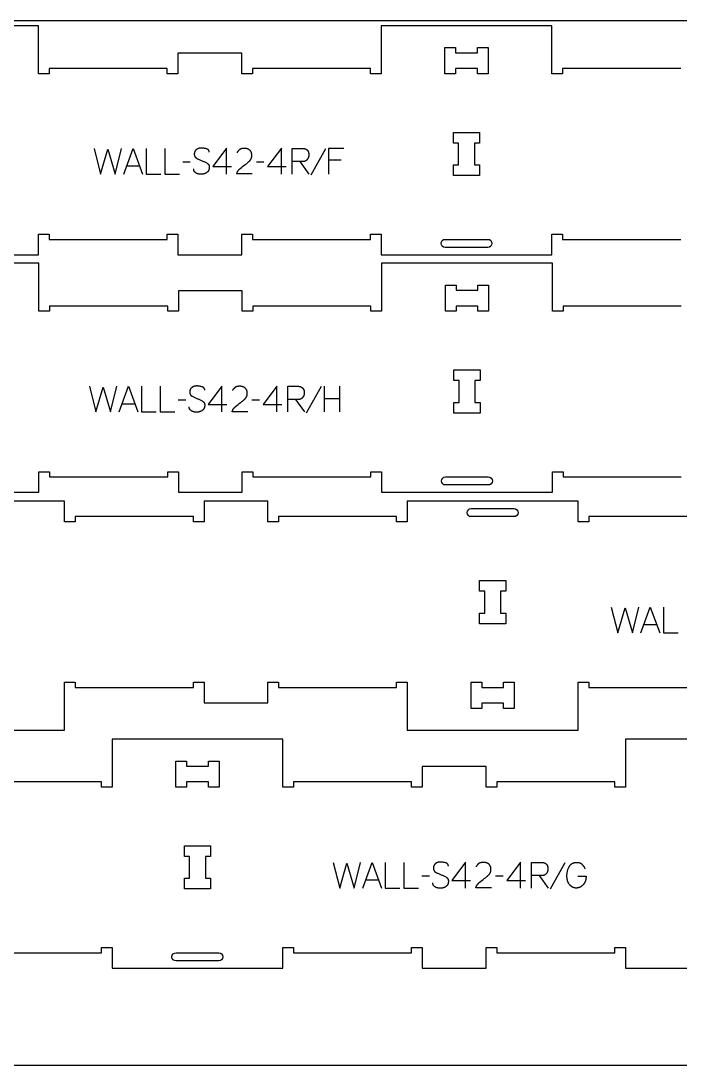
# Model space of a CAD drawing. Extents: x 0 to 4485, y 0 to 10771.
# Drawn here: x 770 to 1541, y 3029 to 4249 of the extents above; entities that cross this region are included whole.
import ezdxf

# ---------------------------------------------------------------- set-up
doc = ezdxf.new("R2010")
doc.units = 0
for name, color, linetype in [('0_SHEET_SPRUCEPLY_2440X122', 1, 'CONTINUOUS'), ('1_ANYTOOL_1MMDEEP_LABELS_S', 2, 'CONTINUOUS'), ('3_ANYTOOL_CUTTHROUGH_INSID', 4, 'CONTINUOUS'), ('4_ANYTOOL_CUTTHROUGH_OUTSI', 5, 'CONTINUOUS')]:
    doc.layers.add(name, color=color, linetype=linetype)

msp = doc.modelspace()

# ---------------------------------------------------------------- linework, layer by layer
at = {"layer": '0_SHEET_SPRUCEPLY_2440X122'}
msp.add_lwpolyline([(371.7, 4249.4), (371.7, 3029.4), (2811.7, 3029.4), (2811.7, 4249.4)], close=True, dxfattribs=at)
at = {"layer": '1_ANYTOOL_1MMDEEP_LABELS_S', "color": 2}
for points in [[(855.9, 4100.5), (863.6, 4070.5), (872, 4099.6), (880.5, 4070.5), (888, 4100.5)], [(890.6, 4070.5), (901.5, 4100.5), (912.5, 4070.5)], [(916.8, 4100.5), (916.8, 4070.5), (933.9, 4070.5)], [(938.6, 4100.5), (938.6, 4070.5), (955.7, 4070.5)], [(990.6, 4096), (990.6, 4096.1), (990.6, 4096.2), (990.6, 4096.3), (990.6, 4096.4), (990.6, 4096.5), (990.6, 4096.6), (990.5, 4096.7), (990.5, 4096.8), (990.5, 4096.9), (990.5, 4096.9), (990.5, 4097), (990.5, 4097.1), (990.4, 4097.2), (990.4, 4097.3), (990.4, 4097.3), (990.4, 4097.4), (990.3, 4097.5), (990.3, 4097.6), (990.3, 4097.7), (990.2, 4097.7), (990.2, 4097.8), (990.2, 4097.9), (990.1, 4097.9), (990.1, 4098), (990.1, 4098.1), (990, 4098.1), (990, 4098.2), (989.9, 4098.3), (989.9, 4098.3), (989.8, 4098.4), (989.8, 4098.5), (989.7, 4098.5), (989.7, 4098.6), (989.6, 4098.7), (989.6, 4098.7), (989.5, 4098.8), (989.4, 4098.8), (989.4, 4098.9), (989.3, 4098.9), (989.3, 4099), (989.2, 4099), (989.1, 4099.1), (989, 4099.1), (989, 4099.2), (988.9, 4099.2), (988.8, 4099.3), (988.8, 4099.3), (988.7, 4099.4), (988.6, 4099.4), (988.5, 4099.5), (988.4, 4099.5), (988.3, 4099.6), (988.1, 4099.7), (987.9, 4099.7), (987.7, 4099.8), (987.5, 4099.9), (987.3, 4099.9), (986.5, 4100.2), (985.7, 4100.4), (984.9, 4100.5), (984.2, 4100.6), (983.8, 4100.7), (983.4, 4100.8), (983, 4100.8), (982.7, 4100.8), (982.3, 4100.9), (981.9, 4100.9), (981.6, 4100.9), (981.2, 4100.9), (981, 4100.9), (980.8, 4100.9), (980.6, 4100.9), (980.4, 4100.9), (980.3, 4100.8), (980.1, 4100.8), (979.9, 4100.8), (979.7, 4100.8), (979.5, 4100.7), (979.3, 4100.7), (979.1, 4100.7), (979, 4100.6), (978.8, 4100.6), (978.6, 4100.5), (978.4, 4100.5), (978.2, 4100.4), (978.1, 4100.4), (977.9, 4100.3), (977.7, 4100.2), (977.6, 4100.2), (977.4, 4100.1), (977.2, 4100), (977, 4099.9), (976.9, 4099.9), (976.7, 4099.8), (976.6, 4099.7), (976.4, 4099.6), (976.2, 4099.5), (976.1, 4099.4), (975.9, 4099.3), (975.8, 4099.2), (975.6, 4099.1), (975.4, 4098.9), (975.3, 4098.8), (975.2, 4098.7), (975, 4098.6), (974.9, 4098.5), (974.8, 4098.3), (974.6, 4098.2), (974.5, 4098.1), (974.4, 4097.9), (974.3, 4097.8), (974.2, 4097.6), (974.1, 4097.5), (974, 4097.3), (973.9, 4097.2), (973.8, 4097), (973.7, 4096.8), (973.7, 4096.7), (973.6, 4096.5), (973.5, 4096.3), (973.5, 4096.2), (973.4, 4096), (973.4, 4095.8), (973.3, 4095.6), (973.3, 4095.4), (973.2, 4095.3), (973.2, 4095.1), (973.2, 4094.9), (973.2, 4094.7), (973.1, 4094.5), (973.1, 4094.3), (973.1, 4094.1), (973.1, 4093.9), (973.1, 4093.6), (973.1, 4093.4), (973.1, 4093.2), (973.2, 4093), (973.2, 4092.8), (973.2, 4092.6), (973.2, 4092.4), (973.3, 4092.2), (973.3, 4092.1), (973.4, 4091.9), (973.4, 4091.7), (973.5, 4091.5), (973.5, 4091.4), (973.6, 4091.3), (973.6, 4091.3), (973.7, 4091.2), (973.7, 4091.1), (973.7, 4091), (973.8, 4090.9), (973.8, 4090.9), (973.9, 4090.8), (973.9, 4090.7), (974, 4090.6), (974, 4090.5), (974.1, 4090.5), (974.1, 4090.4), (974.2, 4090.3), (974.2, 4090.3), (974.3, 4090.2), (974.3, 4090.1), (974.4, 4090), (974.5, 4090), (974.5, 4089.9), (974.6, 4089.8), (974.6, 4089.8), (974.7, 4089.7), (974.8, 4089.6), (975, 4089.5), (975.1, 4089.3), (975.3, 4089.2), (975.4, 4089.1), (975.6, 4089), (975.8, 4088.9), (975.9, 4088.8), (976.7, 4088.4), (977.4, 4088), (978.1, 4087.7), (978.9, 4087.3), (979.7, 4087), (980.5, 4086.6), (981.3, 4086.3), (982.1, 4086), (982.9, 4085.7), (983.7, 4085.3), (984.5, 4085), (985.3, 4084.6), (986, 4084.3), (986.8, 4083.9), (987.5, 4083.5), (988.2, 4083.1), (988.3, 4082.9), (988.5, 4082.8), (988.6, 4082.7), (988.7, 4082.7), (988.8, 4082.6), (988.9, 4082.5), (988.9, 4082.5), (989, 4082.4), (989.1, 4082.3), (989.1, 4082.3), (989.2, 4082.2), (989.3, 4082.1), (989.3, 4082.1), (989.4, 4082), (989.4, 4081.9), (989.5, 4081.9), (989.6, 4081.8), (989.6, 4081.7), (989.7, 4081.6), (989.7, 4081.6), (989.8, 4081.5), (989.8, 4081.4), (989.9, 4081.3), (989.9, 4081.2), (989.9, 4081.2), (990, 4081.1), (990, 4081), (990.1, 4080.9), (990.1, 4080.8), (990.1, 4080.8), (990.2, 4080.7), (990.2, 4080.6), (990.2, 4080.5), (990.3, 4080.4), (990.3, 4080.3), (990.3, 4080.2), (990.4, 4080.1), (990.4, 4079.9), (990.5, 4079.7), (990.5, 4079.5), (990.5, 4079.4), (990.5, 4079.1), (990.6, 4078.9), (990.6, 4078.7), (990.6, 4078.5), (990.6, 4078.3), (990.6, 4078.1), (990.6, 4077.8), (990.6, 4077.6), (990.5, 4077.4), (990.5, 4077.2), (990.5, 4076.9), (990.4, 4076.7), (990.4, 4076.5), (990.4, 4076.3), (990.3, 4076.1), (990.2, 4075.9), (990.2, 4075.7), (990.1, 4075.5), (990, 4075.3), (990, 4075.1), (989.9, 4074.9), (989.8, 4074.7), (989.7, 4074.5), (989.6, 4074.4), (989.5, 4074.2), (989.4, 4074), (989.3, 4073.9), (989.2, 4073.7), (989.1, 4073.5), (988.9, 4073.4), (988.8, 4073.2), (988.7, 4073.1), (988.5, 4072.9), (988.4, 4072.8), (988.2, 4072.7), (988.1, 4072.5), (987.9, 4072.4), (987.7, 4072.3), (987.6, 4072.2), (987.4, 4072.1), (987, 4071.8), (986.7, 4071.6), (986.3, 4071.4), (985.9, 4071.3), (985.5, 4071.1), (985.2, 4070.9), (985, 4070.9), (984.8, 4070.8), (984.6, 4070.7), (984.4, 4070.7), (984.2, 4070.6), (984, 4070.6), (983.8, 4070.5), (983.6, 4070.5), (983.4, 4070.4), (983.2, 4070.4), (983, 4070.4), (982.8, 4070.3), (982.6, 4070.3), (982.4, 4070.3), (982, 4070.2), (981.6, 4070.2), (981.2, 4070.2), (980.8, 4070.2), (980.4, 4070.2), (980, 4070.2), (979.6, 4070.3), (979.2, 4070.3), (978.8, 4070.4), (978.4, 4070.5), (978, 4070.6), (977.6, 4070.7), (977.3, 4070.8), (976.9, 4070.9), (976.5, 4071), (976.2, 4071.2), (975.8, 4071.4), (975.5, 4071.5), (975.1, 4071.7), (975, 4071.8), (974.8, 4071.9), (974.6, 4072.1), (974.5, 4072.2), (974.3, 4072.3), (974.2, 4072.4), (974.1, 4072.5), (973.9, 4072.6), (973.8, 4072.8), (973.7, 4072.9), (973.6, 4073), (973.5, 4073.1), (973.4, 4073.2), (973.4, 4073.3), (973.3, 4073.3), (973.3, 4073.4), (973.2, 4073.5), (973.2, 4073.6), (973.1, 4073.6), (973.1, 4073.7), (973, 4073.8), (973, 4073.8), (972.9, 4073.9), (972.9, 4074), (972.9, 4074.1), (972.8, 4074.2), (972.8, 4074.2), (972.8, 4074.3), (972.7, 4074.4), (972.7, 4074.5), (972.7, 4074.5), (972.7, 4074.6), (972.6, 4074.8), (972.6, 4075), (972.5, 4075.1), (972.5, 4075.3), (972.5, 4075.5), (972.4, 4075.7), (972.4, 4075.8), (972.4, 4076), (972.4, 4076.2), (972.4, 4076.4)], [(1010.6, 4070.5), (1010.7, 4100.6), (994.6, 4079.2)], [(1040.8, 4070.6), (1022.5, 4070.6), (1022.7, 4071.1), (1022.8, 4071.3), (1022.8, 4071.5), (1022.9, 4071.7), (1023, 4072), (1023.1, 4072.2), (1023.2, 4072.4), (1023.3, 4072.6), (1023.4, 4072.8), (1023.5, 4073), (1023.6, 4073.2), (1023.7, 4073.4), (1023.9, 4073.6), (1024, 4073.8), (1024.1, 4074), (1024.2, 4074.2), (1024.4, 4074.4), (1024.5, 4074.6), (1024.6, 4074.8), (1024.8, 4074.9), (1024.9, 4075.1), (1025.1, 4075.3), (1025.2, 4075.5), (1025.4, 4075.6), (1025.5, 4075.8), (1025.7, 4076), (1025.9, 4076.1), (1026, 4076.3), (1026.2, 4076.5), (1026.6, 4076.8), (1028.1, 4078), (1029.5, 4079.2), (1031.1, 4080.3), (1032.6, 4081.5), (1033.3, 4082), (1034.1, 4082.6), (1034.8, 4083.2), (1035.5, 4083.8), (1036.1, 4084.4), (1036.8, 4085), (1037.4, 4085.6), (1038, 4086.2), (1038.1, 4086.3), (1038.3, 4086.5), (1038.4, 4086.7), (1038.6, 4086.8), (1038.7, 4087), (1038.8, 4087.2), (1038.9, 4087.3), (1039, 4087.5), (1039.1, 4087.7), (1039.2, 4087.8), (1039.3, 4088), (1039.4, 4088.2), (1039.5, 4088.4), (1039.6, 4088.6), (1039.7, 4088.8), (1039.8, 4089), (1039.8, 4089.2), (1039.9, 4089.3), (1040, 4089.5), (1040, 4089.7), (1040.1, 4089.9), (1040.1, 4090.1), (1040.2, 4090.4), (1040.2, 4090.6), (1040.2, 4090.8), (1040.3, 4091), (1040.3, 4091.2), (1040.3, 4091.4), (1040.3, 4091.6), (1040.3, 4091.9), (1040.4, 4092.1), (1040.4, 4092.3), (1040.4, 4092.6), (1040.3, 4092.8), (1040.3, 4093.1), (1040.3, 4093.3), (1040.3, 4093.5), (1040.3, 4093.8), (1040.2, 4094), (1040.2, 4094.2), (1040.2, 4094.4), (1040.1, 4094.6), (1040.1, 4094.9), (1040, 4095.1), (1039.9, 4095.3), (1039.9, 4095.5), (1039.8, 4095.7), (1039.7, 4095.9), (1039.6, 4096), (1039.6, 4096.2), (1039.5, 4096.4), (1039.4, 4096.6), (1039.3, 4096.8), (1039.2, 4096.9), (1039.1, 4097.1), (1038.9, 4097.3), (1038.8, 4097.4), (1038.7, 4097.6), (1038.6, 4097.7), (1038.4, 4097.9), (1038.3, 4098), (1038.1, 4098.2), (1038, 4098.3), (1037.8, 4098.4), (1037.7, 4098.6), (1037.5, 4098.7), (1037.3, 4098.8), (1037.2, 4098.9), (1037, 4099), (1036.8, 4099.2), (1036.7, 4099.3), (1036.5, 4099.4), (1036.3, 4099.5), (1036.1, 4099.5), (1035.9, 4099.6), (1035.7, 4099.7), (1035.6, 4099.8), (1035.4, 4099.9), (1035.2, 4099.9), (1035, 4100), (1034.8, 4100.1), (1034.6, 4100.1), (1034.4, 4100.2), (1034.1, 4100.2), (1033.9, 4100.3), (1033.7, 4100.3), (1033.5, 4100.4), (1033.3, 4100.4), (1033.1, 4100.4), (1032.8, 4100.5), (1032.6, 4100.5), (1032.4, 4100.5), (1032.2, 4100.5), (1031.9, 4100.5), (1031.4, 4100.5), (1031.1, 4100.5), (1030.7, 4100.5), (1030.4, 4100.5), (1030, 4100.5), (1029.7, 4100.4), (1029.3, 4100.4), (1029, 4100.3), (1028.7, 4100.2), (1028.4, 4100.1), (1028.2, 4100.1), (1028.1, 4100), (1027.9, 4100), (1027.8, 4099.9), (1027.6, 4099.9), (1027.5, 4099.8), (1027.3, 4099.8), (1027.2, 4099.7), (1027, 4099.6), (1026.9, 4099.6), (1026.8, 4099.5), (1026.6, 4099.4), (1026.5, 4099.3), (1026.4, 4099.3), (1026.2, 4099.2), (1026.1, 4099.1), (1026, 4099), (1025.8, 4098.9), (1025.7, 4098.8), (1025.6, 4098.7), (1025.5, 4098.6), (1025.4, 4098.5), (1025.2, 4098.4), (1025.1, 4098.3), (1025, 4098.2), (1024.9, 4098.1), (1024.8, 4098), (1024.7, 4097.9), (1024.6, 4097.8), (1024.5, 4097.7), (1024.3, 4097.6), (1024.2, 4097.4), (1024, 4097.2), (1023.8, 4096.9), (1023.7, 4096.6), (1023.5, 4096.4), (1023.3, 4096.1), (1023.1, 4095.8), (1023, 4095.4)], [(1074.8, 4070.5), (1074.9, 4100.6), (1058.8, 4079.2)], [(1087.6, 4070.5), (1087.6, 4100.5), (1098.9, 4100.5), (1099.4, 4100.5), (1099.9, 4100.5), (1100.1, 4100.5), (1100.4, 4100.5), (1100.6, 4100.4), (1100.8, 4100.4), (1101, 4100.4), (1101.2, 4100.3), (1101.4, 4100.3), (1101.7, 4100.3), (1101.9, 4100.2), (1102, 4100.2), (1102.2, 4100.1), (1102.4, 4100.1), (1102.6, 4100), (1102.8, 4099.9), (1103, 4099.8), (1103.1, 4099.8), (1103.3, 4099.7), (1103.5, 4099.6), (1103.6, 4099.5), (1103.8, 4099.4), (1104, 4099.3), (1104.1, 4099.2), (1104.2, 4099.1), (1104.4, 4099), (1104.5, 4098.9), (1104.7, 4098.8), (1104.8, 4098.7), (1104.9, 4098.6), (1105, 4098.5), (1105.2, 4098.3), (1105.3, 4098.2), (1105.4, 4098.1), (1105.5, 4097.9), (1105.6, 4097.8), (1105.7, 4097.6), (1105.8, 4097.5), (1105.9, 4097.3), (1106, 4097.2), (1106.1, 4097), (1106.1, 4096.8), (1106.2, 4096.7), (1106.3, 4096.5), (1106.4, 4096.3), (1106.4, 4096.1), (1106.5, 4095.9), (1106.5, 4095.8), (1106.6, 4095.6), (1106.6, 4095.4), (1106.7, 4095.2), (1106.7, 4095), (1106.8, 4094.7), (1106.8, 4094.5), (1106.8, 4094.3), (1106.8, 4094.1), (1106.9, 4093.9), (1106.9, 4093.6), (1106.9, 4093.2), (1106.9, 4092.7), (1106.9, 4092.5), (1106.9, 4092.3), (1106.9, 4092.2), (1106.9, 4092), (1106.9, 4091.8), (1106.9, 4091.7), (1106.8, 4091.5), (1106.8, 4091.3), (1106.8, 4091.1), (1106.7, 4091), (1106.7, 4090.8), (1106.7, 4090.6), (1106.6, 4090.5), (1106.6, 4090.3), (1106.5, 4090.1), (1106.5, 4090), (1106.4, 4089.8), (1106.4, 4089.7), (1106.3, 4089.5), (1106.2, 4089.3), (1106.1, 4089.2), (1106.1, 4089), (1106, 4088.9), (1105.9, 4088.7), (1105.8, 4088.6), (1105.7, 4088.4), (1105.6, 4088.3), (1105.6, 4088.1), (1105.5, 4088), (1105.4, 4087.8), (1105.2, 4087.7), (1105.1, 4087.5), (1105, 4087.4), (1104.9, 4087.2), (1104.8, 4087.1), (1104.7, 4087), (1104.5, 4086.8), (1104.4, 4086.7), (1104.3, 4086.6), (1104.2, 4086.5), (1104, 4086.4), (1103.9, 4086.3), (1103.8, 4086.2), (1103.6, 4086.1), (1103.5, 4086), (1103.3, 4085.9), (1103.2, 4085.8), (1103.1, 4085.7), (1102.9, 4085.6), (1102.7, 4085.6), (1102.6, 4085.5), (1102.4, 4085.5), (1102.3, 4085.4), (1102.1, 4085.3), (1101.9, 4085.3), (1101.8, 4085.3), (1101.6, 4085.2), (1101.4, 4085.2), (1101.3, 4085.2), (1101.1, 4085.1), (1100.9, 4085.1), (1100.7, 4085.1), (1100.5, 4085.1), (1098.6, 4085), (1096.6, 4085), (1087.6, 4085)], [(1126.5, 4100.1), (1109.4, 4069.3)], [(1147.8, 4100.5), (1130.1, 4100.5), (1130.1, 4070.5)], [(894, 4080.1), (909, 4080.1)], [(968.4, 4084.4), (959.6, 4084.3)], [(994.6, 4079.2), (1016.4, 4079.2)], [(1054.5, 4084.4), (1045.8, 4084.3)], [(1058.8, 4079.2), (1080.6, 4079.2)], [(1096.6, 4085), (1107, 4070.5)], [(1144.6, 4086.6), (1130.1, 4086.6)], [(850.5, 3822.5), (858.2, 3792.5), (866.7, 3821.6), (875.2, 3792.5), (882.7, 3822.5)], [(885.2, 3792.5), (896.1, 3822.5), (907.2, 3792.5)], [(911.5, 3822.5), (911.5, 3792.5), (928.6, 3792.5)], [(933.3, 3822.5), (933.3, 3792.5), (950.4, 3792.5)], [(985.3, 3818), (985.3, 3818.1), (985.3, 3818.2), (985.2, 3818.3), (985.2, 3818.4), (985.2, 3818.5), (985.2, 3818.6), (985.2, 3818.7), (985.2, 3818.8), (985.2, 3818.9), (985.2, 3818.9), (985.1, 3819), (985.1, 3819.1), (985.1, 3819.2), (985.1, 3819.3), (985.1, 3819.3), (985, 3819.4), (985, 3819.5), (985, 3819.6), (984.9, 3819.7), (984.9, 3819.7), (984.9, 3819.8), (984.8, 3819.9), (984.8, 3819.9), (984.8, 3820), (984.7, 3820.1), (984.7, 3820.1), (984.6, 3820.2), (984.6, 3820.3), (984.5, 3820.3), (984.5, 3820.4), (984.4, 3820.5), (984.4, 3820.5), (984.3, 3820.6), (984.3, 3820.7), (984.2, 3820.7), (984.2, 3820.8), (984.1, 3820.8), (984, 3820.9), (984, 3820.9), (983.9, 3821), (983.8, 3821), (983.8, 3821.1), (983.7, 3821.1), (983.6, 3821.2), (983.6, 3821.2), (983.5, 3821.3), (983.4, 3821.3), (983.3, 3821.4), (983.3, 3821.4), (983.2, 3821.5), (983.1, 3821.5), (982.9, 3821.6), (982.7, 3821.7), (982.6, 3821.7), (982.4, 3821.8), (982.2, 3821.9), (982, 3821.9), (981.2, 3822.2), (980.4, 3822.4), (979.6, 3822.5), (978.8, 3822.6), (978.4, 3822.7), (978.1, 3822.8), (977.7, 3822.8), (977.3, 3822.8), (976.9, 3822.9), (976.6, 3822.9), (976.2, 3822.9), (975.9, 3822.9), (975.7, 3822.9), (975.5, 3822.9), (975.3, 3822.9), (975.1, 3822.9), (974.9, 3822.8), (974.7, 3822.8), (974.5, 3822.8), (974.3, 3822.8), (974.2, 3822.7), (974, 3822.7), (973.8, 3822.7), (973.6, 3822.6), (973.4, 3822.6), (973.3, 3822.5), (973.1, 3822.5), (972.9, 3822.4), (972.7, 3822.4), (972.6, 3822.3), (972.4, 3822.2), (972.2, 3822.2), (972, 3822.1), (971.9, 3822), (971.7, 3821.9), (971.5, 3821.9), (971.4, 3821.8), (971.2, 3821.7), (971.1, 3821.6), (970.9, 3821.5), (970.7, 3821.4), (970.6, 3821.3), (970.4, 3821.2), (970.3, 3821.1), (970.1, 3820.9), (970, 3820.8), (969.8, 3820.7), (969.7, 3820.6), (969.5, 3820.5), (969.4, 3820.3), (969.3, 3820.2), (969.2, 3820.1), (969.1, 3819.9), (968.9, 3819.8), (968.8, 3819.6), (968.7, 3819.5), (968.6, 3819.3), (968.6, 3819.2), (968.5, 3819), (968.4, 3818.8), (968.3, 3818.7), (968.2, 3818.5), (968.2, 3818.3), (968.1, 3818.2), (968.1, 3818), (968, 3817.8), (968, 3817.6), (967.9, 3817.4), (967.9, 3817.3), (967.9, 3817.1), (967.8, 3816.9), (967.8, 3816.7), (967.8, 3816.5), (967.8, 3816.3), (967.8, 3816.1), (967.8, 3815.9), (967.8, 3815.6), (967.8, 3815.4), (967.8, 3815.2), (967.8, 3815), (967.8, 3814.8), (967.9, 3814.6), (967.9, 3814.4), (967.9, 3814.2), (968, 3814.1), (968, 3813.9), (968.1, 3813.7), (968.2, 3813.5), (968.2, 3813.4), (968.2, 3813.3), (968.3, 3813.3), (968.3, 3813.2), (968.4, 3813.1), (968.4, 3813), (968.4, 3812.9), (968.5, 3812.9), (968.5, 3812.8), (968.6, 3812.7), (968.6, 3812.6), (968.7, 3812.5), (968.7, 3812.5), (968.8, 3812.4), (968.8, 3812.3), (968.9, 3812.3), (968.9, 3812.2), (969, 3812.1), (969, 3812), (969.1, 3812), (969.2, 3811.9), (969.2, 3811.8), (969.3, 3811.8), (969.4, 3811.7), (969.5, 3811.6), (969.6, 3811.5), (969.8, 3811.3), (969.9, 3811.2), (970.1, 3811.1), (970.3, 3811), (970.4, 3810.9), (970.6, 3810.8), (971.3, 3810.4), (972, 3810), (972.8, 3809.7), (973.6, 3809.3), (974.3, 3809), (975.1, 3808.6), (975.9, 3808.3), (976.8, 3808), (977.6, 3807.7), (978.4, 3807.3), (979.2, 3807), (980, 3806.6), (980.7, 3806.3), (981.4, 3805.9), (982.1, 3805.5), (982.8, 3805.1), (983, 3804.9), (983.1, 3804.8), (983.3, 3804.7), (983.4, 3804.7), (983.4, 3804.6), (983.5, 3804.5), (983.6, 3804.5), (983.7, 3804.4), (983.7, 3804.3), (983.8, 3804.3), (983.9, 3804.2), (983.9, 3804.1), (984, 3804.1), (984, 3804), (984.1, 3803.9), (984.2, 3803.9), (984.2, 3803.8), (984.3, 3803.7), (984.3, 3803.6), (984.4, 3803.6), (984.4, 3803.5), (984.5, 3803.4), (984.5, 3803.3), (984.6, 3803.2), (984.6, 3803.2), (984.6, 3803.1), (984.7, 3803), (984.7, 3802.9), (984.8, 3802.8), (984.8, 3802.8), (984.8, 3802.7), (984.9, 3802.6), (984.9, 3802.5), (984.9, 3802.4), (985, 3802.3), (985, 3802.2), (985, 3802.1), (985.1, 3801.9), (985.1, 3801.7), (985.1, 3801.5), (985.2, 3801.4), (985.2, 3801.1), (985.2, 3800.9), (985.2, 3800.7), (985.2, 3800.5), (985.2, 3800.3), (985.2, 3800.1), (985.2, 3799.8), (985.2, 3799.6), (985.2, 3799.4), (985.2, 3799.2), (985.1, 3798.9), (985.1, 3798.7), (985.1, 3798.5), (985, 3798.3), (985, 3798.1), (984.9, 3797.9), (984.8, 3797.7), (984.8, 3797.5), (984.7, 3797.3), (984.6, 3797.1), (984.5, 3796.9), (984.5, 3796.7), (984.4, 3796.5), (984.3, 3796.4), (984.2, 3796.2), (984.1, 3796), (984, 3795.9), (983.8, 3795.7), (983.7, 3795.5), (983.6, 3795.4), (983.5, 3795.2), (983.3, 3795.1), (983.2, 3794.9), (983, 3794.8), (982.9, 3794.7), (982.7, 3794.5), (982.6, 3794.4), (982.4, 3794.3), (982.2, 3794.2), (982, 3794.1), (981.7, 3793.8), (981.3, 3793.6), (981, 3793.4), (980.6, 3793.3), (980.2, 3793.1), (979.8, 3792.9), (979.6, 3792.9), (979.4, 3792.8), (979.3, 3792.7), (979.1, 3792.7), (978.9, 3792.6), (978.7, 3792.6), (978.5, 3792.5), (978.3, 3792.5), (978.1, 3792.4), (977.9, 3792.4), (977.7, 3792.4), (977.5, 3792.3), (977.3, 3792.3), (977.1, 3792.3), (976.7, 3792.2), (976.3, 3792.2), (975.9, 3792.2), (975.4, 3792.2), (975, 3792.2), (974.6, 3792.2), (974.2, 3792.3), (973.8, 3792.3), (973.4, 3792.4), (973.1, 3792.5), (972.7, 3792.6), (972.3, 3792.7), (971.9, 3792.8), (971.6, 3792.9), (971.2, 3793), (970.8, 3793.2), (970.5, 3793.4), (970.1, 3793.5), (969.8, 3793.7), (969.6, 3793.8), (969.5, 3793.9), (969.3, 3794.1), (969.1, 3794.2), (969, 3794.3), (968.9, 3794.4), (968.7, 3794.5), (968.6, 3794.6), (968.5, 3794.8), (968.3, 3794.9), (968.2, 3795), (968.1, 3795.1), (968.1, 3795.2), (968, 3795.3), (968, 3795.3), (967.9, 3795.4), (967.9, 3795.5), (967.8, 3795.6), (967.8, 3795.6), (967.7, 3795.7), (967.7, 3795.8), (967.6, 3795.8), (967.6, 3795.9), (967.6, 3796), (967.5, 3796.1), (967.5, 3796.2), (967.5, 3796.2), (967.4, 3796.3), (967.4, 3796.4), (967.4, 3796.5), (967.3, 3796.5), (967.3, 3796.6), (967.3, 3796.8), (967.2, 3797), (967.2, 3797.1), (967.1, 3797.3), (967.1, 3797.5), (967.1, 3797.7), (967.1, 3797.8), (967.1, 3798), (967, 3798.2), (967, 3798.4)], [(1005.3, 3792.5), (1005.3, 3822.6), (989.3, 3801.2)], [(1035.5, 3792.6), (1017.2, 3792.6), (1017.3, 3793.1), (1017.4, 3793.3), (1017.5, 3793.5), (1017.6, 3793.7), (1017.7, 3794), (1017.8, 3794.2), (1017.9, 3794.4), (1018, 3794.6), (1018.1, 3794.8), (1018.2, 3795), (1018.3, 3795.2), (1018.4, 3795.4), (1018.5, 3795.6), (1018.6, 3795.8), (1018.8, 3796), (1018.9, 3796.2), (1019, 3796.4), (1019.2, 3796.6), (1019.3, 3796.8), (1019.4, 3796.9), (1019.6, 3797.1), (1019.7, 3797.3), (1019.9, 3797.5), (1020, 3797.6), (1020.2, 3797.8), (1020.4, 3798), (1020.5, 3798.1), (1020.7, 3798.3), (1020.9, 3798.5), (1021.2, 3798.8), (1022.7, 3800), (1024.2, 3801.2), (1025.7, 3802.3), (1027.2, 3803.5), (1028, 3804), (1028.7, 3804.6), (1029.4, 3805.2), (1030.1, 3805.8), (1030.8, 3806.4), (1031.4, 3807), (1032.1, 3807.6), (1032.7, 3808.2), (1032.8, 3808.3), (1032.9, 3808.5), (1033.1, 3808.7), (1033.2, 3808.8), (1033.3, 3809), (1033.5, 3809.2), (1033.6, 3809.3), (1033.7, 3809.5), (1033.8, 3809.7), (1033.9, 3809.8), (1034, 3810), (1034.1, 3810.2), (1034.2, 3810.4), (1034.3, 3810.6), (1034.3, 3810.8), (1034.4, 3811), (1034.5, 3811.2), (1034.6, 3811.3), (1034.6, 3811.5), (1034.7, 3811.7), (1034.7, 3811.9), (1034.8, 3812.1), (1034.8, 3812.4), (1034.9, 3812.6), (1034.9, 3812.8), (1034.9, 3813), (1035, 3813.2), (1035, 3813.4), (1035, 3813.6), (1035, 3813.9), (1035, 3814.1), (1035, 3814.3), (1035, 3814.6), (1035, 3814.8), (1035, 3815.1), (1035, 3815.3), (1035, 3815.5), (1034.9, 3815.8), (1034.9, 3816), (1034.9, 3816.2), (1034.8, 3816.4), (1034.8, 3816.6), (1034.7, 3816.9), (1034.7, 3817.1), (1034.6, 3817.3), (1034.5, 3817.5), (1034.5, 3817.7), (1034.4, 3817.9), (1034.3, 3818), (1034.2, 3818.2), (1034.1, 3818.4), (1034, 3818.6), (1033.9, 3818.8), (1033.8, 3818.9), (1033.7, 3819.1), (1033.6, 3819.3), (1033.5, 3819.4), (1033.3, 3819.6), (1033.2, 3819.7), (1033.1, 3819.9), (1032.9, 3820), (1032.8, 3820.2), (1032.6, 3820.3), (1032.5, 3820.4), (1032.3, 3820.6), (1032.2, 3820.7), (1032, 3820.8), (1031.8, 3820.9), (1031.7, 3821), (1031.5, 3821.2), (1031.3, 3821.3), (1031.1, 3821.4), (1031, 3821.5), (1030.8, 3821.5), (1030.6, 3821.6), (1030.4, 3821.7), (1030.2, 3821.8), (1030, 3821.9), (1029.8, 3821.9), (1029.6, 3822), (1029.4, 3822.1), (1029.2, 3822.1), (1029, 3822.2), (1028.8, 3822.2), (1028.6, 3822.3), (1028.4, 3822.3), (1028.2, 3822.4), (1027.9, 3822.4), (1027.7, 3822.4), (1027.5, 3822.5), (1027.3, 3822.5), (1027, 3822.5), (1026.8, 3822.5), (1026.6, 3822.5), (1026.1, 3822.5), (1025.7, 3822.5), (1025.4, 3822.5), (1025, 3822.5), (1024.7, 3822.5), (1024.3, 3822.4), (1024, 3822.4), (1023.7, 3822.3), (1023.4, 3822.2), (1023, 3822.1), (1022.9, 3822.1), (1022.7, 3822), (1022.6, 3822), (1022.4, 3821.9), (1022.3, 3821.9), (1022.1, 3821.8), (1022, 3821.8), (1021.8, 3821.7), (1021.7, 3821.6), (1021.6, 3821.6), (1021.4, 3821.5), (1021.3, 3821.4), (1021.2, 3821.3), (1021, 3821.3), (1020.9, 3821.2), (1020.8, 3821.1), (1020.6, 3821), (1020.5, 3820.9), (1020.4, 3820.8), (1020.3, 3820.7), (1020.1, 3820.6), (1020, 3820.5), (1019.9, 3820.4), (1019.8, 3820.3), (1019.7, 3820.2), (1019.5, 3820.1), (1019.4, 3820), (1019.3, 3819.9), (1019.2, 3819.8), (1019.1, 3819.7), (1019, 3819.6), (1018.9, 3819.4), (1018.7, 3819.2), (1018.5, 3818.9), (1018.3, 3818.6), (1018.1, 3818.4), (1017.9, 3818.1), (1017.8, 3817.8), (1017.6, 3817.4)], [(1069.5, 3792.5), (1069.5, 3822.6), (1053.5, 3801.2)], [(1082.2, 3792.5), (1082.2, 3822.5), (1093.6, 3822.5), (1094.1, 3822.5), (1094.6, 3822.5), (1094.8, 3822.5), (1095, 3822.5), (1095.2, 3822.4), (1095.5, 3822.4), (1095.7, 3822.4), (1095.9, 3822.3), (1096.1, 3822.3), (1096.3, 3822.3), (1096.5, 3822.2), (1096.7, 3822.2), (1096.9, 3822.1), (1097.1, 3822.1), (1097.3, 3822), (1097.5, 3821.9), (1097.6, 3821.8), (1097.8, 3821.8), (1098, 3821.7), (1098.1, 3821.6), (1098.3, 3821.5), (1098.5, 3821.4), (1098.6, 3821.3), (1098.8, 3821.2), (1098.9, 3821.1), (1099.1, 3821), (1099.2, 3820.9), (1099.3, 3820.8), (1099.5, 3820.7), (1099.6, 3820.6), (1099.7, 3820.5), (1099.8, 3820.3), (1099.9, 3820.2), (1100, 3820.1), (1100.2, 3819.9), (1100.3, 3819.8), (1100.4, 3819.6), (1100.5, 3819.5), (1100.5, 3819.3), (1100.6, 3819.2), (1100.7, 3819), (1100.8, 3818.8), (1100.9, 3818.7), (1100.9, 3818.5), (1101, 3818.3), (1101.1, 3818.1), (1101.1, 3817.9), (1101.2, 3817.8), (1101.2, 3817.6), (1101.3, 3817.4), (1101.3, 3817.2), (1101.4, 3817), (1101.4, 3816.7), (1101.4, 3816.5), (1101.5, 3816.3), (1101.5, 3816.1), (1101.5, 3815.9), (1101.5, 3815.6), (1101.6, 3815.2), (1101.6, 3814.7), (1101.6, 3814.5), (1101.6, 3814.3), (1101.6, 3814.2), (1101.5, 3814), (1101.5, 3813.8), (1101.5, 3813.7), (1101.5, 3813.5), (1101.5, 3813.3), (1101.4, 3813.1), (1101.4, 3813), (1101.4, 3812.8), (1101.3, 3812.6), (1101.3, 3812.5), (1101.2, 3812.3), (1101.2, 3812.1), (1101.1, 3812), (1101.1, 3811.8), (1101, 3811.7), (1100.9, 3811.5), (1100.9, 3811.3), (1100.8, 3811.2), (1100.7, 3811), (1100.7, 3810.9), (1100.6, 3810.7), (1100.5, 3810.6), (1100.4, 3810.4), (1100.3, 3810.3), (1100.2, 3810.1), (1100.1, 3810), (1100, 3809.8), (1099.9, 3809.7), (1099.8, 3809.5), (1099.7, 3809.4), (1099.6, 3809.2), (1099.4, 3809.1), (1099.3, 3809), (1099.2, 3808.8), (1099.1, 3808.7), (1099, 3808.6), (1098.8, 3808.5), (1098.7, 3808.4), (1098.6, 3808.3), (1098.4, 3808.2), (1098.3, 3808.1), (1098.1, 3808), (1098, 3807.9), (1097.9, 3807.8), (1097.7, 3807.7), (1097.6, 3807.6), (1097.4, 3807.6), (1097.3, 3807.5), (1097.1, 3807.5), (1096.9, 3807.4), (1096.8, 3807.3), (1096.6, 3807.3), (1096.4, 3807.3), (1096.3, 3807.2), (1096.1, 3807.2), (1095.9, 3807.2), (1095.7, 3807.1), (1095.6, 3807.1), (1095.4, 3807.1), (1095.2, 3807.1), (1093.3, 3807), (1091.2, 3807), (1082.3, 3807)], [(1121.2, 3822.1), (1104, 3791.3)], [(1124.7, 3822.5), (1124.7, 3792.5)], [(1143, 3792.5), (1143, 3822.5)], [(963, 3806.4), (954.2, 3806.3)], [(1049.2, 3806.4), (1040.4, 3806.3)], [(1091.2, 3807), (1101.7, 3792.5)], [(1143, 3807.8), (1124.7, 3807.8)], [(888.7, 3802.1), (903.6, 3802.1)], [(989.3, 3801.2), (1011.1, 3801.2)], [(1053.5, 3801.2), (1075.3, 3801.2)], [(1460.4, 3564.5), (1468.1, 3534.5), (1476.6, 3563.6), (1485.1, 3534.5), (1492.6, 3564.5)], [(1495.1, 3534.5), (1506, 3564.5), (1517.1, 3534.5)], [(1521.4, 3564.5), (1521.4, 3534.5), (1538.5, 3534.5)], [(1498.6, 3544.1), (1513.5, 3544.1)], [(1135.3, 3266.3), (1143, 3236.3), (1151.5, 3265.4), (1160, 3236.3), (1167.5, 3266.3)], [(1170, 3236.3), (1180.9, 3266.3), (1192, 3236.3)], [(1196.3, 3266.3), (1196.3, 3236.3), (1213.4, 3236.3)], [(1218.1, 3266.3), (1218.1, 3236.3), (1235.2, 3236.3)], [(1270.1, 3261.8), (1270.1, 3261.9), (1270.1, 3262), (1270, 3262.1), (1270, 3262.2), (1270, 3262.3), (1270, 3262.4), (1270, 3262.5), (1270, 3262.6), (1270, 3262.7), (1270, 3262.7), (1269.9, 3262.8), (1269.9, 3262.9), (1269.9, 3263), (1269.9, 3263.1), (1269.9, 3263.2), (1269.8, 3263.2), (1269.8, 3263.3), (1269.8, 3263.4), (1269.7, 3263.5), (1269.7, 3263.5), (1269.7, 3263.6), (1269.6, 3263.7), (1269.6, 3263.7), (1269.6, 3263.8), (1269.5, 3263.9), (1269.5, 3264), (1269.4, 3264), (1269.4, 3264.1), (1269.3, 3264.2), (1269.3, 3264.2), (1269.2, 3264.3), (1269.2, 3264.3), (1269.1, 3264.4), (1269.1, 3264.5), (1269, 3264.5), (1269, 3264.6), (1268.9, 3264.6), (1268.8, 3264.7), (1268.8, 3264.7), (1268.7, 3264.8), (1268.6, 3264.9), (1268.6, 3264.9), (1268.5, 3265), (1268.4, 3265), (1268.4, 3265), (1268.3, 3265.1), (1268.2, 3265.1), (1268.1, 3265.2), (1268.1, 3265.2), (1268, 3265.3), (1267.9, 3265.3), (1267.7, 3265.4), (1267.6, 3265.5), (1267.4, 3265.6), (1267.2, 3265.6), (1267, 3265.7), (1266.8, 3265.7), (1266, 3266), (1265.2, 3266.2), (1264.4, 3266.3), (1263.6, 3266.5), (1263.2, 3266.5), (1262.9, 3266.6), (1262.5, 3266.6), (1262.1, 3266.6), (1261.8, 3266.7), (1261.4, 3266.7), (1261, 3266.7), (1260.7, 3266.7), (1260.5, 3266.7), (1260.3, 3266.7), (1260.1, 3266.7), (1259.9, 3266.7), (1259.7, 3266.6), (1259.5, 3266.6), (1259.3, 3266.6), (1259.2, 3266.6), (1259, 3266.5), (1258.8, 3266.5), (1258.6, 3266.5), (1258.4, 3266.4), (1258.2, 3266.4), (1258.1, 3266.3), (1257.9, 3266.3), (1257.7, 3266.2), (1257.5, 3266.2), (1257.4, 3266.1), (1257.2, 3266), (1257, 3266), (1256.8, 3265.9), (1256.7, 3265.8), (1256.5, 3265.7), (1256.3, 3265.7), (1256.2, 3265.6), (1256, 3265.5), (1255.9, 3265.4), (1255.7, 3265.3), (1255.5, 3265.2), (1255.4, 3265.1), (1255.2, 3265), (1255.1, 3264.9), (1254.9, 3264.8), (1254.8, 3264.6), (1254.6, 3264.5), (1254.5, 3264.4), (1254.3, 3264.3), (1254.2, 3264.1), (1254.1, 3264), (1254, 3263.9), (1253.9, 3263.7), (1253.7, 3263.6), (1253.6, 3263.4), (1253.5, 3263.3), (1253.5, 3263.1), (1253.4, 3263), (1253.3, 3262.8), (1253.2, 3262.7), (1253.1, 3262.5), (1253.1, 3262.3), (1253, 3262.2), (1252.9, 3262), (1252.9, 3261.8), (1252.8, 3261.6), (1252.8, 3261.4), (1252.7, 3261.3), (1252.7, 3261.1), (1252.7, 3260.9), (1252.6, 3260.7), (1252.6, 3260.5), (1252.6, 3260.3), (1252.6, 3260.1), (1252.6, 3259.9), (1252.6, 3259.7), (1252.6, 3259.4), (1252.6, 3259.2), (1252.6, 3259), (1252.6, 3258.8), (1252.6, 3258.6), (1252.7, 3258.4), (1252.7, 3258.2), (1252.8, 3258), (1252.8, 3257.9), (1252.9, 3257.7), (1252.9, 3257.5), (1253, 3257.3), (1253, 3257.2), (1253, 3257.2), (1253.1, 3257.1), (1253.1, 3257), (1253.2, 3256.9), (1253.2, 3256.8), (1253.2, 3256.7), (1253.3, 3256.7), (1253.3, 3256.6), (1253.4, 3256.5), (1253.4, 3256.4), (1253.5, 3256.4), (1253.5, 3256.3), (1253.6, 3256.2), (1253.6, 3256.1), (1253.7, 3256.1), (1253.7, 3256), (1253.8, 3255.9), (1253.9, 3255.8), (1253.9, 3255.8), (1254, 3255.7), (1254, 3255.6), (1254.1, 3255.6), (1254.2, 3255.5), (1254.3, 3255.4), (1254.4, 3255.3), (1254.6, 3255.1), (1254.7, 3255), (1254.9, 3254.9), (1255.1, 3254.8), (1255.2, 3254.7), (1255.4, 3254.6), (1256.1, 3254.2), (1256.8, 3253.8), (1257.6, 3253.5), (1258.4, 3253.1), (1259.1, 3252.8), (1259.9, 3252.4), (1260.7, 3252.1), (1261.6, 3251.8), (1262.4, 3251.5), (1263.2, 3251.2), (1264, 3250.8), (1264.8, 3250.5), (1265.5, 3250.1), (1266.2, 3249.7), (1266.9, 3249.3), (1267.6, 3248.9), (1267.8, 3248.8), (1267.9, 3248.6), (1268.1, 3248.5), (1268.2, 3248.5), (1268.2, 3248.4), (1268.3, 3248.3), (1268.4, 3248.3), (1268.5, 3248.2), (1268.5, 3248.1), (1268.6, 3248.1), (1268.7, 3248), (1268.7, 3247.9), (1268.8, 3247.9), (1268.8, 3247.8), (1268.9, 3247.7), (1269, 3247.7), (1269, 3247.6), (1269.1, 3247.5), (1269.1, 3247.4), (1269.2, 3247.4), (1269.2, 3247.3), (1269.3, 3247.2), (1269.3, 3247.1), (1269.4, 3247.1), (1269.4, 3247), (1269.4, 3246.9), (1269.5, 3246.8), (1269.5, 3246.7), (1269.6, 3246.6), (1269.6, 3246.6), (1269.6, 3246.5), (1269.7, 3246.4), (1269.7, 3246.3), (1269.7, 3246.2), (1269.8, 3246.1), (1269.8, 3246), (1269.8, 3245.9), (1269.9, 3245.7), (1269.9, 3245.6), (1269.9, 3245.4), (1270, 3245.2), (1270, 3245), (1270, 3244.7), (1270, 3244.5), (1270, 3244.3), (1270, 3244.1), (1270, 3243.9), (1270, 3243.6), (1270, 3243.4), (1270, 3243.2), (1270, 3243), (1269.9, 3242.7), (1269.9, 3242.5), (1269.9, 3242.3), (1269.8, 3242.1), (1269.8, 3241.9), (1269.7, 3241.7), (1269.6, 3241.5), (1269.6, 3241.3), (1269.5, 3241.1), (1269.4, 3240.9), (1269.3, 3240.7), (1269.3, 3240.5), (1269.2, 3240.3), (1269.1, 3240.2), (1269, 3240), (1268.9, 3239.8), (1268.8, 3239.7), (1268.6, 3239.5), (1268.5, 3239.3), (1268.4, 3239.2), (1268.3, 3239), (1268.1, 3238.9), (1268, 3238.8), (1267.8, 3238.6), (1267.7, 3238.5), (1267.5, 3238.4), (1267.4, 3238.2), (1267.2, 3238.1), (1267, 3238), (1266.8, 3237.9), (1266.5, 3237.6), (1266.1, 3237.4), (1265.8, 3237.2), (1265.4, 3237.1), (1265, 3236.9), (1264.6, 3236.8), (1264.4, 3236.7), (1264.2, 3236.6), (1264.1, 3236.6), (1263.9, 3236.5), (1263.7, 3236.4), (1263.5, 3236.4), (1263.3, 3236.3), (1263.1, 3236.3), (1262.9, 3236.2), (1262.7, 3236.2), (1262.5, 3236.2), (1262.3, 3236.1), (1262.1, 3236.1), (1261.9, 3236.1), (1261.5, 3236), (1261.1, 3236), (1260.7, 3236), (1260.2, 3236), (1259.8, 3236), (1259.4, 3236), (1259, 3236.1), (1258.6, 3236.1), (1258.2, 3236.2), (1257.9, 3236.3), (1257.5, 3236.4), (1257.1, 3236.5), (1256.7, 3236.6), (1256.4, 3236.7), (1256, 3236.9), (1255.6, 3237), (1255.3, 3237.2), (1254.9, 3237.4), (1254.6, 3237.5), (1254.4, 3237.6), (1254.3, 3237.8), (1254.1, 3237.9), (1253.9, 3238), (1253.8, 3238.1), (1253.7, 3238.2), (1253.5, 3238.3), (1253.4, 3238.4), (1253.3, 3238.6), (1253.1, 3238.7), (1253, 3238.8), (1252.9, 3238.9), (1252.9, 3239), (1252.8, 3239.1), (1252.8, 3239.2), (1252.7, 3239.2), (1252.7, 3239.3), (1252.6, 3239.4), (1252.6, 3239.4), (1252.5, 3239.5), (1252.5, 3239.6), (1252.4, 3239.7), (1252.4, 3239.7), (1252.4, 3239.8), (1252.3, 3239.9), (1252.3, 3240), (1252.3, 3240), (1252.2, 3240.1), (1252.2, 3240.2), (1252.2, 3240.3), (1252.1, 3240.4), (1252.1, 3240.4), (1252.1, 3240.6), (1252, 3240.8), (1252, 3240.9), (1251.9, 3241.1), (1251.9, 3241.3), (1251.9, 3241.5), (1251.9, 3241.7), (1251.9, 3241.8), (1251.8, 3242), (1251.8, 3242.2)], [(1290.1, 3236.3), (1290.1, 3266.4), (1274.1, 3245)], [(1320.3, 3236.4), (1302, 3236.4), (1302.1, 3236.9), (1302.2, 3237.1), (1302.3, 3237.3), (1302.4, 3237.6), (1302.5, 3237.8), (1302.6, 3238), (1302.7, 3238.2), (1302.8, 3238.4), (1302.9, 3238.6), (1303, 3238.8), (1303.1, 3239), (1303.2, 3239.2), (1303.3, 3239.4), (1303.4, 3239.6), (1303.6, 3239.8), (1303.7, 3240), (1303.8, 3240.2), (1304, 3240.4), (1304.1, 3240.6), (1304.2, 3240.7), (1304.4, 3240.9), (1304.5, 3241.1), (1304.7, 3241.3), (1304.8, 3241.4), (1305, 3241.6), (1305.2, 3241.8), (1305.3, 3241.9), (1305.5, 3242.1), (1305.7, 3242.3), (1306, 3242.6), (1307.5, 3243.8), (1309, 3245), (1310.5, 3246.1), (1312, 3247.3), (1312.8, 3247.8), (1313.5, 3248.4), (1314.2, 3249), (1314.9, 3249.6), (1315.6, 3250.2), (1316.2, 3250.8), (1316.9, 3251.4), (1317.5, 3252), (1317.6, 3252.1), (1317.7, 3252.3), (1317.9, 3252.5), (1318, 3252.6), (1318.1, 3252.8), (1318.3, 3253), (1318.4, 3253.1), (1318.5, 3253.3), (1318.6, 3253.5), (1318.7, 3253.7), (1318.8, 3253.8), (1318.9, 3254), (1319, 3254.2), (1319.1, 3254.4), (1319.2, 3254.6), (1319.2, 3254.8), (1319.3, 3255), (1319.4, 3255.2), (1319.4, 3255.3), (1319.5, 3255.5), (1319.5, 3255.8), (1319.6, 3256), (1319.6, 3256.2), (1319.7, 3256.4), (1319.7, 3256.6), (1319.7, 3256.8), (1319.8, 3257), (1319.8, 3257.2), (1319.8, 3257.4), (1319.8, 3257.7), (1319.8, 3257.9), (1319.8, 3258.1), (1319.8, 3258.4), (1319.8, 3258.6), (1319.8, 3258.9), (1319.8, 3259.1), (1319.8, 3259.3), (1319.7, 3259.6), (1319.7, 3259.8), (1319.7, 3260), (1319.6, 3260.2), (1319.6, 3260.4), (1319.5, 3260.7), (1319.5, 3260.9), (1319.4, 3261.1), (1319.3, 3261.3), (1319.3, 3261.5), (1319.2, 3261.7), (1319.1, 3261.9), (1319, 3262), (1318.9, 3262.2), (1318.8, 3262.4), (1318.7, 3262.6), (1318.6, 3262.7), (1318.5, 3262.9), (1318.4, 3263.1), (1318.3, 3263.2), (1318.1, 3263.4), (1318, 3263.5), (1317.9, 3263.7), (1317.7, 3263.8), (1317.6, 3264), (1317.4, 3264.1), (1317.3, 3264.2), (1317.1, 3264.4), (1317, 3264.5), (1316.8, 3264.6), (1316.6, 3264.7), (1316.5, 3264.9), (1316.3, 3265), (1316.1, 3265.1), (1315.9, 3265.2), (1315.8, 3265.3), (1315.6, 3265.4), (1315.4, 3265.4), (1315.2, 3265.5), (1315, 3265.6), (1314.8, 3265.7), (1314.6, 3265.8), (1314.4, 3265.8), (1314.2, 3265.9), (1314, 3265.9), (1313.8, 3266), (1313.6, 3266.1), (1313.4, 3266.1), (1313.2, 3266.1), (1313, 3266.2), (1312.7, 3266.2), (1312.5, 3266.2), (1312.3, 3266.3), (1312.1, 3266.3), (1311.8, 3266.3), (1311.6, 3266.3), (1311.4, 3266.3), (1310.9, 3266.3), (1310.5, 3266.3), (1310.2, 3266.3), (1309.8, 3266.3), (1309.5, 3266.3), (1309.1, 3266.2), (1308.8, 3266.2), (1308.5, 3266.1), (1308.2, 3266), (1307.8, 3265.9), (1307.7, 3265.9), (1307.5, 3265.8), (1307.4, 3265.8), (1307.2, 3265.7), (1307.1, 3265.7), (1306.9, 3265.6), (1306.8, 3265.6), (1306.6, 3265.5), (1306.5, 3265.4), (1306.4, 3265.4), (1306.2, 3265.3), (1306.1, 3265.2), (1306, 3265.1), (1305.8, 3265.1), (1305.7, 3265), (1305.6, 3264.9), (1305.4, 3264.8), (1305.3, 3264.7), (1305.2, 3264.6), (1305.1, 3264.5), (1304.9, 3264.5), (1304.8, 3264.4), (1304.7, 3264.3), (1304.6, 3264.2), (1304.5, 3264), (1304.4, 3263.9), (1304.2, 3263.8), (1304.1, 3263.7), (1304, 3263.6), (1303.9, 3263.5), (1303.8, 3263.4), (1303.7, 3263.2), (1303.5, 3263), (1303.3, 3262.7), (1303.1, 3262.4), (1302.9, 3262.2), (1302.8, 3261.9), (1302.6, 3261.6), (1302.4, 3261.2)], [(1354.3, 3236.3), (1354.3, 3266.4), (1338.3, 3245)], [(1367, 3236.3), (1367, 3266.3), (1378.4, 3266.3), (1378.9, 3266.3), (1379.4, 3266.3), (1379.6, 3266.3), (1379.8, 3266.3), (1380.1, 3266.3), (1380.3, 3266.2), (1380.5, 3266.2), (1380.7, 3266.2), (1380.9, 3266.1), (1381.1, 3266.1), (1381.3, 3266), (1381.5, 3266), (1381.7, 3265.9), (1381.9, 3265.9), (1382.1, 3265.8), (1382.3, 3265.7), (1382.4, 3265.7), (1382.6, 3265.6), (1382.8, 3265.5), (1382.9, 3265.4), (1383.1, 3265.3), (1383.3, 3265.2), (1383.4, 3265.1), (1383.6, 3265.1), (1383.7, 3265), (1383.9, 3264.8), (1384, 3264.7), (1384.1, 3264.6), (1384.3, 3264.5), (1384.4, 3264.4), (1384.5, 3264.3), (1384.6, 3264.1), (1384.7, 3264), (1384.8, 3263.9), (1385, 3263.7), (1385.1, 3263.6), (1385.2, 3263.4), (1385.3, 3263.3), (1385.3, 3263.1), (1385.4, 3263), (1385.5, 3262.8), (1385.6, 3262.6), (1385.7, 3262.5), (1385.7, 3262.3), (1385.8, 3262.1), (1385.9, 3261.9), (1385.9, 3261.7), (1386, 3261.6), (1386, 3261.4), (1386.1, 3261.2), (1386.1, 3261), (1386.2, 3260.8), (1386.2, 3260.6), (1386.3, 3260.3), (1386.3, 3260.1), (1386.3, 3259.9), (1386.3, 3259.7), (1386.3, 3259.5), (1386.4, 3259), (1386.4, 3258.5), (1386.4, 3258.3), (1386.4, 3258.2), (1386.4, 3258), (1386.3, 3257.8), (1386.3, 3257.6), (1386.3, 3257.5), (1386.3, 3257.3), (1386.3, 3257.1), (1386.2, 3256.9), (1386.2, 3256.8), (1386.2, 3256.6), (1386.1, 3256.4), (1386.1, 3256.3), (1386, 3256.1), (1386, 3256), (1385.9, 3255.8), (1385.9, 3255.6), (1385.8, 3255.5), (1385.7, 3255.3), (1385.7, 3255.2), (1385.6, 3255), (1385.5, 3254.8), (1385.5, 3254.7), (1385.4, 3254.5), (1385.3, 3254.4), (1385.2, 3254.2), (1385.1, 3254.1), (1385, 3253.9), (1384.9, 3253.8), (1384.8, 3253.6), (1384.7, 3253.5), (1384.6, 3253.3), (1384.5, 3253.2), (1384.4, 3253), (1384.3, 3252.9), (1384.1, 3252.8), (1384, 3252.6), (1383.9, 3252.5), (1383.8, 3252.4), (1383.6, 3252.3), (1383.5, 3252.2), (1383.4, 3252.1), (1383.2, 3252), (1383.1, 3251.9), (1382.9, 3251.8), (1382.8, 3251.7), (1382.7, 3251.6), (1382.5, 3251.5), (1382.4, 3251.5), (1382.2, 3251.4), (1382.1, 3251.3), (1381.9, 3251.3), (1381.7, 3251.2), (1381.6, 3251.2), (1381.4, 3251.1), (1381.2, 3251.1), (1381.1, 3251), (1380.9, 3251), (1380.7, 3251), (1380.5, 3250.9), (1380.4, 3250.9), (1380.2, 3250.9), (1380, 3250.9), (1378.1, 3250.8), (1376, 3250.8), (1367.1, 3250.8)], [(1406, 3265.9), (1388.8, 3235.1)], [(1421.2, 3250.1), (1431, 3250.1), (1431, 3249.3), (1430.9, 3248.5), (1430.9, 3248.1), (1430.8, 3247.7), (1430.8, 3247.3), (1430.7, 3246.9), (1430.6, 3246.6), (1430.6, 3246.2), (1430.5, 3245.9), (1430.4, 3245.5), (1430.3, 3245.2), (1430.2, 3244.8), (1430.1, 3244.5), (1430, 3244.2), (1429.9, 3243.9), (1429.7, 3243.6), (1429.6, 3243.2), (1429.5, 3242.9), (1429.3, 3242.7), (1429.2, 3242.4), (1429, 3242.1), (1428.8, 3241.8), (1428.7, 3241.6), (1428.5, 3241.3), (1428.3, 3241), (1428.1, 3240.8), (1427.9, 3240.5), (1427.7, 3240.3), (1427.5, 3240.1), (1427.3, 3239.9), (1427.1, 3239.6), (1426.8, 3239.4), (1426.6, 3239.2), (1426.4, 3239), (1426.2, 3238.8), (1425.9, 3238.7), (1425.7, 3238.5), (1425.5, 3238.3), (1425.2, 3238.2), (1425, 3238), (1424.8, 3237.9), (1424.5, 3237.7), (1424.3, 3237.6), (1424.1, 3237.5), (1423.8, 3237.3), (1423.6, 3237.2), (1423.4, 3237.1), (1423.1, 3237), (1422.9, 3236.9), (1422.6, 3236.8), (1422.4, 3236.7), (1422.1, 3236.7), (1421.9, 3236.6), (1421.6, 3236.5), (1421.4, 3236.5), (1421.1, 3236.4), (1420.9, 3236.4), (1420.6, 3236.4), (1420.4, 3236.3), (1420.1, 3236.3), (1419.8, 3236.3), (1419.6, 3236.3), (1419.3, 3236.3), (1419.1, 3236.3), (1418.8, 3236.3), (1418.6, 3236.3), (1418.3, 3236.4), (1418.1, 3236.4), (1417.8, 3236.5), (1417.6, 3236.5), (1417.3, 3236.6), (1417.1, 3236.6), (1416.8, 3236.7), (1416.6, 3236.8), (1416.3, 3236.9), (1416.1, 3237), (1415.9, 3237.1), (1415.6, 3237.2), (1415.4, 3237.3), (1415.1, 3237.4), (1414.9, 3237.5), (1414.7, 3237.7), (1414.4, 3237.8), (1414.2, 3237.9), (1414, 3238.1), (1413.8, 3238.3), (1413.5, 3238.4), (1413.3, 3238.6), (1413.1, 3238.8), (1412.9, 3239), (1412.7, 3239.2), (1412.4, 3239.4), (1412.2, 3239.6), (1412, 3239.8), (1411.8, 3240), (1411.6, 3240.3), (1411.4, 3240.5), (1411.2, 3240.8), (1411, 3241), (1410.8, 3241.3), (1410.7, 3241.6), (1410.5, 3241.8), (1410.3, 3242.1), (1410.2, 3242.4), (1410.1, 3242.7), (1409.9, 3243), (1409.8, 3243.4), (1409.7, 3243.7), (1409.5, 3244), (1409.4, 3244.3), (1409.3, 3244.7), (1409.2, 3245.1), (1409.1, 3245.4), (1409.1, 3245.8), (1409, 3246.2), (1408.9, 3246.6), (1408.8, 3246.9), (1408.8, 3247.3), (1408.7, 3247.8), (1408.7, 3248.2), (1408.6, 3249), (1408.6, 3249.9), (1408.6, 3250.8), (1408.6, 3251.5), (1408.6, 3252.2), (1408.7, 3252.9), (1408.7, 3253.5), (1408.8, 3254.2), (1409, 3254.9), (1409.1, 3255.5), (1409.2, 3256.2), (1409.4, 3256.8), (1409.6, 3257.5), (1409.8, 3258.1), (1410.1, 3258.8), (1410.3, 3259.4), (1410.6, 3260), (1410.9, 3260.7), (1411.3, 3261.3), (1411.4, 3261.6), (1411.6, 3261.9), (1411.8, 3262.2), (1412, 3262.5), (1412.2, 3262.8), (1412.3, 3262.9), (1412.4, 3263), (1412.5, 3263.1), (1412.6, 3263.3), (1412.7, 3263.4), (1412.8, 3263.5), (1412.9, 3263.6), (1413.1, 3263.7), (1413.2, 3263.9), (1413.3, 3264), (1413.4, 3264.1), (1413.5, 3264.2), (1413.7, 3264.3), (1413.8, 3264.4), (1413.9, 3264.5), (1414, 3264.6), (1414.2, 3264.7), (1414.3, 3264.8), (1414.4, 3264.8), (1414.6, 3264.9), (1414.7, 3265), (1414.8, 3265.1), (1415, 3265.2), (1415.1, 3265.2), (1415.3, 3265.3), (1415.4, 3265.4), (1415.6, 3265.5), (1415.7, 3265.5), (1415.9, 3265.6), (1416, 3265.6), (1416.2, 3265.7), (1416.3, 3265.8), (1416.7, 3265.9), (1417, 3265.9), (1417.3, 3266), (1417.7, 3266.1), (1418, 3266.2), (1418.4, 3266.2), (1418.7, 3266.3), (1419.1, 3266.3), (1419.5, 3266.3), (1419.9, 3266.3), (1420.3, 3266.3), (1420.5, 3266.3), (1420.7, 3266.3), (1420.9, 3266.3), (1421.2, 3266.3), (1421.4, 3266.3), (1421.6, 3266.3), (1421.8, 3266.2), (1422, 3266.2), (1422.2, 3266.2), (1422.4, 3266.1), (1422.6, 3266.1), (1422.8, 3266), (1423, 3266), (1423.2, 3265.9), (1423.4, 3265.8), (1423.5, 3265.8), (1423.7, 3265.7), (1423.9, 3265.6), (1424.1, 3265.5), (1424.2, 3265.5), (1424.4, 3265.4), (1424.6, 3265.3), (1424.8, 3265.2), (1424.9, 3265.1), (1425.1, 3265), (1425.2, 3264.8), (1425.4, 3264.7), (1425.5, 3264.6), (1425.7, 3264.5), (1425.8, 3264.4), (1426, 3264.2), (1426.1, 3264.1), (1426.4, 3263.8), (1426.7, 3263.5), (1426.9, 3263.2), (1427.2, 3262.9), (1427.4, 3262.6), (1427.7, 3262.3), (1427.9, 3262), (1428.2, 3261.7), (1428.4, 3261.3), (1428.6, 3261), (1428.8, 3260.7), (1429, 3260.3), (1429.2, 3260), (1429.4, 3259.6), (1429.6, 3259.3), (1429.8, 3258.9)], [(1173.5, 3245.9), (1188.4, 3245.9)], [(1247.8, 3250.2), (1239, 3250.1)], [(1334, 3250.2), (1325.2, 3250.1)], [(1376, 3250.8), (1386.5, 3236.3)], [(1274.1, 3245), (1295.9, 3245)], [(1338.3, 3245), (1360.1, 3245)]]:
    msp.add_lwpolyline(points, dxfattribs=at)
at = {"layer": '3_ANYTOOL_CUTTHROUGH_INSID', "color": 4}
for points in [[(1278.5, 4212.2), (1304, 4212.2), (1304, 4218.2), (1316.5, 4218.2), (1316.5, 4187.7), (1304, 4187.7), (1304, 4193.7), (1278.5, 4193.7), (1278.5, 4187.7), (1266, 4187.7), (1266, 4218.2), (1278.5, 4218.2)], [(1300.5, 4106.7), (1300.5, 4081.2), (1306.5, 4081.2), (1306.5, 4068.7), (1276, 4068.7), (1276, 4081.2), (1282, 4081.2), (1282, 4106.7), (1276, 4106.7), (1276, 4119.2), (1306.5, 4119.2), (1306.5, 4106.7)], [(1279, 3934.7), (1304.5, 3934.7), (1304.5, 3940.7), (1317, 3940.7), (1317, 3910.2), (1304.5, 3910.2), (1304.5, 3916.2), (1279, 3916.2), (1279, 3910.2), (1266.5, 3910.2), (1266.5, 3940.7), (1279, 3940.7)], [(1301, 3829.2), (1301, 3803.7), (1307, 3803.7), (1307, 3791.2), (1276.5, 3791.2), (1276.5, 3803.7), (1282.5, 3803.7), (1282.5, 3829.2), (1276.5, 3829.2), (1276.5, 3841.7), (1307, 3841.7), (1307, 3829.2)], [(1312.5, 3557.6), (1312.5, 3583.1), (1306.5, 3583.1), (1306.5, 3595.6), (1337, 3595.6), (1337, 3583.1), (1331, 3583.1), (1331, 3557.6), (1337, 3557.6), (1337, 3545.1), (1306.5, 3545.1), (1306.5, 3557.6)], [(1334.5, 3452.2), (1309, 3452.2), (1309, 3446.2), (1296.5, 3446.2), (1296.5, 3476.7), (1309, 3476.7), (1309, 3470.7), (1334.5, 3470.7), (1334.5, 3476.7), (1347, 3476.7), (1347, 3446.2), (1334.5, 3446.2)], [(964, 3378.7), (989.5, 3378.7), (989.5, 3384.7), (1002, 3384.7), (1002, 3354.2), (989.5, 3354.2), (989.5, 3360.2), (964, 3360.2), (964, 3354.2), (951.5, 3354.2), (951.5, 3384.7), (964, 3384.7)], [(986, 3273.2), (986, 3247.7), (992, 3247.7), (992, 3235.2), (961.5, 3235.2), (961.5, 3247.7), (967.5, 3247.7), (967.5, 3273.2), (961.5, 3273.2), (961.5, 3285.7), (992, 3285.7), (992, 3273.2)]]:
    msp.add_lwpolyline(points, close=True, dxfattribs=at)
for points in [[(1316.2, 3984.7), (1266.2, 3984.7, -1), (1266.2, 3994.2), (1316.2, 3994.2, -1)], [(1316.7, 3707.2), (1266.7, 3707.2, -1), (1266.7, 3716.7), (1316.7, 3716.7, -1)], [(1296.7, 3679.7), (1346.7, 3679.7, -1), (1346.7, 3670.2), (1296.7, 3670.2, -1)], [(1001.7, 3151.2), (951.7, 3151.2, -1), (951.7, 3160.7), (1001.7, 3160.7, -1)]]:
    msp.add_lwpolyline(points, format="xyb", close=True, dxfattribs=at)
at = {"layer": '4_ANYTOOL_CUTTHROUGH_OUTSI'}
for points in [[(1541.5, 4193.7), (1403.5, 4193.7), (1403.5, 4187.7), (1391, 4187.7), (1391, 4243.7), (1191.5, 4243.7), (1191.5, 4187.7), (1179, 4187.7), (1179, 4193.7), (1041, 4193.7), (1041, 4187.7), (1028.5, 4187.7), (1028.5, 4211.7), (954, 4211.7), (954, 4187.7), (941.5, 4187.7), (941.5, 4193.7), (803.5, 4193.7), (803.5, 4187.7), (791, 4187.7), (791, 4243.7), (591.5, 4243.7)], [(591.5, 3976.2), (791, 3976.2), (791, 4000.2), (803.5, 4000.2), (803.5, 3994.2), (941.5, 3994.2), (941.5, 4000.2), (954, 4000.2), (954, 3976.2), (1028.5, 3976.2), (1028.5, 4000.2), (1041, 4000.2), (1041, 3994.2), (1179, 3994.2), (1179, 4000.2), (1191.5, 4000.2), (1191.5, 3976.2), (1391, 3976.2), (1391, 4000.2), (1403.5, 4000.2), (1403.5, 3994.2), (1541.5, 3994.2)], [(1542, 3916.2), (1404, 3916.2), (1404, 3910.2), (1391.5, 3910.2), (1391.5, 3966.2), (1192, 3966.2), (1192, 3910.2), (1179.5, 3910.2), (1179.5, 3916.2), (1041.5, 3916.2), (1041.5, 3910.2), (1029, 3910.2), (1029, 3934.2), (954.5, 3934.2), (954.5, 3910.2), (942, 3910.2), (942, 3916.2), (804, 3916.2), (804, 3910.2), (791.5, 3910.2), (791.5, 3966.2), (592, 3966.2)], [(592, 3698.7), (791.5, 3698.7), (791.5, 3722.7), (804, 3722.7), (804, 3716.7), (942, 3716.7), (942, 3722.7), (954.5, 3722.7), (954.5, 3698.7), (1029, 3698.7), (1029, 3722.7), (1041.5, 3722.7), (1041.5, 3716.7), (1179.5, 3716.7), (1179.5, 3722.7), (1192, 3722.7), (1192, 3698.7), (1391.5, 3698.7), (1391.5, 3722.7), (1404, 3722.7), (1404, 3716.7), (1542, 3716.7)]]:
    msp.add_lwpolyline(points, dxfattribs=at)
at = {"layer": '4_ANYTOOL_CUTTHROUGH_OUTSI', "color": 5}
for points in [[(1572, 3670.2), (1434, 3670.2), (1434, 3664.2), (1421.5, 3664.2), (1421.5, 3688.2), (1222, 3688.2), (1222, 3664.2), (1209.5, 3664.2), (1209.5, 3670.2), (1071.5, 3670.2), (1071.5, 3664.2), (1059, 3664.2), (1059, 3688.2), (984.5, 3688.2), (984.5, 3664.2), (972, 3664.2), (972, 3670.2), (834, 3670.2), (834, 3670.2), (834, 3664.2), (821.5, 3664.2), (821.5, 3688.2), (622, 3688.2)], [(622, 3420.7), (821.5, 3420.7), (821.5, 3476.7), (834, 3476.7), (834, 3470.7), (972, 3470.7), (972, 3476.7), (984.5, 3476.7), (984.5, 3452.7), (1059, 3452.7), (1059, 3476.7), (1071.5, 3476.7), (1071.5, 3470.7), (1209.5, 3470.7), (1209.5, 3476.7), (1222, 3476.7), (1222, 3476.4), (1222, 3420.7), (1421.5, 3420.7), (1421.5, 3476.7), (1434, 3476.7), (1434, 3470.7), (1572, 3470.7)], [(1676.5, 3410.2), (1477, 3410.2), (1477, 3354.2), (1476.7, 3354.2), (1464.7, 3354.2), (1464.5, 3354.2), (1464.5, 3360.2), (1326.5, 3360.2), (1326.5, 3354.2), (1314, 3354.2), (1314, 3378.2), (1239.5, 3378.2), (1239.5, 3354.2), (1227, 3354.2), (1227, 3360.2), (1089, 3360.2), (1089, 3354.2), (1076.5, 3354.2), (1076.5, 3410.2), (877, 3410.2), (877, 3354.2), (876.7, 3354.2), (864.7, 3354.2), (864.5, 3354.2), (864.5, 3360.2), (726.5, 3360.2)], [(726.5, 3160.7), (864.5, 3160.7), (864.5, 3166.7), (877, 3166.7), (877, 3142.7), (1076.5, 3142.7), (1076.5, 3166.7), (1089, 3166.7), (1089, 3160.7), (1227, 3160.7), (1227, 3166.7), (1239.5, 3166.7), (1239.5, 3142.7), (1314, 3142.7), (1314, 3166.7), (1326.5, 3166.7), (1326.5, 3160.7), (1464.5, 3160.7), (1464.5, 3166.7), (1477, 3166.7), (1477, 3142.7), (1676.5, 3142.7)]]:
    msp.add_lwpolyline(points, dxfattribs=at)

doc.saveas('drawing.dxf')
